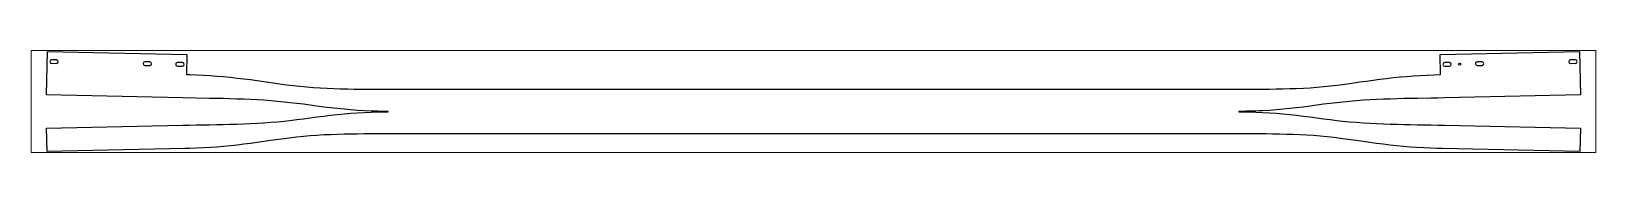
# Paper-space layout 'Layout1' of a CAD drawing. Header units: millimetres. Extents: x 0 to 257, y 89 to 106.
# The model-space entities are those that its viewports show. They can reach past a viewport. Long polylines and large blocks are cut down to what shows.
import ezdxf

# ---------------------------------------------------------------- set-up
doc = ezdxf.new("R2010")
doc.units = ezdxf.units.MM
doc.header["$LTSCALE"] = 25
doc.layers.add('3_Pezzi', color=7, linetype='Continuous')
doc.layers.add('5_Bulloni', color=7, linetype='Continuous')

# ---------------------------------------------------------------- blocks, each defined once
blk = doc.blocks.new('BL1553344776_00001')
at = {"layer": '5_Bulloni', "color": 4, "linetype": 'Continuous'}
for p, q in [((14.8, 114), (29.3, 113.7)), ((29.5, 124.2), (15, 124.5))]:
    blk.add_line(p, q, dxfattribs=at)
for centre, start, end in [((14.9, 119.2), 88.76, 268.76), ((29.4, 118.9), 268.76, 88.76)]:
    blk.add_arc(centre, 5.25, start, end, dxfattribs=at)
blk = doc.blocks.new('BL1553344776_00002')
at = {"layer": '5_Bulloni', "color": 4, "linetype": 'Continuous'}
for p, q in [((292.9, 107.9), (307.4, 107.6)), ((307.6, 118.1), (293.1, 118.4))]:
    blk.add_line(p, q, dxfattribs=at)
for centre, start, end in [((293, 113.2), 88.7603, 268.7599), ((307.5, 112.8), 268.7603, 88.7599)]:
    blk.add_arc(centre, 5.25, start, end, dxfattribs=at)
blk = doc.blocks.new('BL1553344776_00003')
at = {"layer": '5_Bulloni', "color": 2, "linetype": 'Continuous'}
blk.add_circle((4212, 111.6), 3.25, dxfattribs=at)
blk = doc.blocks.new('BL1553344776_00004')
at = {"layer": '5_Bulloni', "color": 4, "linetype": 'Continuous'}
for p, q in [((389.9, 105.8), (404.4, 105.5)), ((404.6, 116), (390.1, 116.3))]:
    blk.add_line(p, q, dxfattribs=at)
for centre, start, end in [((390, 111.1), 88.7599, 268.7603), ((404.5, 110.7), 268.7599, 88.7603)]:
    blk.add_arc(centre, 5.25, start, end, dxfattribs=at)
blk = doc.blocks.new('BL1553344776_00005')
at = {"layer": '5_Bulloni', "color": 4, "linetype": 'Continuous'}
for p, q in [((4181.5, 116.3), (4167, 116)), ((4167.3, 105.5), (4181.8, 105.8))]:
    blk.add_line(p, q, dxfattribs=at)
for centre, start, end in [((4167.2, 110.7), 91.2417, 271.2364), ((4181.6, 111.1), 271.2417, 91.2364)]:
    blk.add_arc(centre, 5.25, start, end, dxfattribs=at)
blk = doc.blocks.new('BL1553344776_00006')
at = {"layer": '5_Bulloni', "color": 4, "linetype": 'Continuous'}
for p, q in [((4278.5, 118.4), (4264, 118.1)), ((4264.2, 107.6), (4278.7, 107.9))]:
    blk.add_line(p, q, dxfattribs=at)
for centre, start, end in [((4264.1, 112.8), 91.2364, 271.2417), ((4278.6, 113.2), 271.2364, 91.2417)]:
    blk.add_arc(centre, 5.25, start, end, dxfattribs=at)
blk = doc.blocks.new('BL1553344776_00007')
at = {"layer": '5_Bulloni', "color": 4, "linetype": 'Continuous'}
for p, q in [((4556.6, 124.5), (4542.1, 124.1)), ((4542.3, 113.6), (4556.8, 114))]:
    blk.add_line(p, q, dxfattribs=at)
for centre, start, end in [((4542.2, 118.9), 91.2417, 271.2364), ((4556.7, 119.2), 271.2417, 91.2364)]:
    blk.add_arc(centre, 5.25, start, end, dxfattribs=at)
blk = doc.blocks.new('BL1553344776_00008')
at = {"layer": '3_Pezzi', "color": 3, "linetype": 'Continuous'}
for p, q in [((0, 19.5), (2.8, 149.5)), ((2.8, 149.5), (417.9, 140.5)), ((417.9, 140.5), (416.6, 80.4)), ((4153.8, 140.5), (4568.8, 149.5)), ((4155, 80.4), (4153.8, 140.5)), ((4568.8, 149.5), (4571.6, 19.5)), ((416.6, 80.4), (426.7, 80.2)), ((426.7, 80.2), (446.9, 79.5)), ((446.9, 79.5), (467.1, 78.5)), ((467.1, 78.5), (487.2, 77.3)), ((487.2, 77.3), (507.4, 75.9)), ((507.4, 75.9), (527.5, 74.2)), ((527.5, 74.2), (547.7, 72.3)), ((547.7, 72.3), (567.7, 70.1)), ((567.7, 70.1), (587.8, 67.8)), ((587.8, 67.8), (607.9, 65.3)), ((607.9, 65.3), (627.9, 62.6)), ((627.9, 62.6), (647.9, 59.8)), ((647.9, 59.8), (667.9, 56.9)), ((667.9, 56.9), (707.9, 51.1)), ((707.9, 51.1), (725, 48.9)), ((725, 48.9), (735, 47.6)), ((735, 47.6), (755.1, 45.3)), ((3826.6, 46.4), (3863.7, 51.1)), ((3863.7, 51.1), (3903.7, 56.9)), ((3903.7, 56.9), (3913.7, 58.4)), ((3913.7, 58.4), (3933.7, 61.2)), ((3933.7, 61.2), (3953.7, 64)), ((3953.7, 64), (3973.8, 66.6)), ((3973.8, 66.6), (3993.8, 69)), ((3993.8, 69), (4013.9, 71.2)), ((4013.9, 71.2), (4034, 73.3)), ((4034, 73.3), (4054.2, 75.1)), ((4054.2, 75.1), (4074.3, 76.6)), ((4074.3, 76.6), (4094.5, 78)), ((4094.5, 78), (4114.7, 79)), ((4114.7, 79), (4134.8, 79.9)), ((4134.8, 79.9), (4155, 80.4)), ((404.9, 10.7), (0, 19.5)), ((485.8, 9.3), (404.9, 10.7)), ((506, 8.9), (485.8, 9.3)), ((526.2, 8.5), (506, 8.9)), ((546.5, 8), (526.2, 8.5)), ((566.7, 7.4), (546.5, 8)), ((587, 6.7), (566.7, 7.4)), ((607.2, 5.8), (587, 6.7)), ((627.6, 4.7), (607.2, 5.8)), ((647.8, 3.5), (627.6, 4.7)), ((668, 2), (647.8, 3.5)), ((688.1, 0.3), (668, 2)), ((708.2, -1.7), (688.1, 0.3)), ((755.1, 45.3), (775.2, 43.4)), ((775.2, 43.4), (795.4, 41.8)), ((795.4, 41.8), (815.6, 40.5)), ((815.6, 40.5), (836, 39.5)), ((836, 39.5), (856.2, 38.7)), ((856.2, 38.7), (876.4, 38.1)), ((876.4, 38.1), (896.6, 37.6)), ((896.6, 37.6), (916.8, 37.3)), ((916.8, 37.3), (937, 37)), ((937, 37), (957.2, 36.8)), ((957.2, 36.8), (977.4, 36.7)), ((977.4, 36.7), (1017.8, 36.5)), ((1017.8, 36.5), (3553.8, 36.5)), ((3553.8, 36.5), (3574, 36.6)), ((3574, 36.6), (3584.1, 36.6)), ((3584.1, 36.6), (3604.3, 36.7)), ((3604.3, 36.7), (3624.5, 36.9)), ((3624.5, 36.9), (3644.7, 37.1)), ((3644.7, 37.1), (3664.9, 37.5)), ((3664.9, 37.5), (3685.1, 37.9)), ((3685.1, 37.9), (3705.3, 38.4)), ((3705.3, 38.4), (3725.5, 39.1)), ((3725.5, 39.1), (3745.9, 40)), ((3745.9, 40), (3766.1, 41.1)), ((3766.1, 41.1), (3786.3, 42.5)), ((3786.3, 42.5), (3806.5, 44.3)), ((3806.5, 44.3), (3826.6, 46.4)), ((3883.5, 0.3), (3863.4, -1.7)), ((3903.7, 2), (3883.5, 0.3)), ((3923.9, 3.5), (3903.7, 2)), ((3944.1, 4.7), (3923.9, 3.5)), ((3964.4, 5.8), (3944.1, 4.7)), ((3984.6, 6.7), (3964.4, 5.8)), ((4004.9, 7.4), (3984.6, 6.7)), ((4025.1, 8), (4004.9, 7.4)), ((4045.4, 8.5), (4025.1, 8)), ((4065.6, 8.9), (4045.4, 8.5)), ((4085.8, 9.3), (4065.6, 8.9)), ((4126.3, 10), (4085.8, 9.3)), ((4146.5, 10.3), (4126.3, 10)), ((4166.7, 10.7), (4146.5, 10.3)), ((4571.6, 19.5), (4166.7, 10.7)), ((725.4, -3.5), (708.2, -1.7)), ((745.5, -5.9), (725.4, -3.5)), ((765.6, -8.4), (745.5, -5.9)), ((805.8, -14), (765.6, -8.4)), ((765.6, -51.6), (805.8, -46)), ((826, -16.6), (805.8, -14)), ((805.8, -46), (826, -43.4)), ((846.1, -19.1), (826, -16.6)), ((826, -43.4), (846.1, -40.9)), ((866.3, -21.3), (846.1, -19.1)), ((846.1, -40.9), (866.3, -38.7)), ((886.4, -23.3), (866.3, -21.3)), ((866.3, -38.7), (886.4, -36.7)), ((906.6, -25), (886.4, -23.3)), ((886.4, -36.7), (906.6, -35)), ((926.8, -26.5), (906.6, -25)), ((906.6, -35), (926.9, -33.5)), ((947, -27.6), (926.8, -26.5)), ((926.9, -33.5), (947.1, -32.4)), ((967.3, -28.5), (947, -27.6)), ((947.1, -32.4), (967.3, -31.5)), ((987.5, -29.1), (967.3, -28.5)), ((967.3, -31.5), (987.5, -30.9)), ((1007.7, -29.4), (987.5, -29.1)), ((987.5, -30.9), (1007.7, -30.6)), ((1017.8, -29.4), (1007.7, -29.4)), ((1007.7, -30.6), (1017.8, -30.6)), ((1017.8, -30.6), (1017.8, -29.4)), ((3563.9, -29.4), (3553.8, -29.4)), ((3553.8, -29.4), (3553.8, -30.6)), ((3553.8, -30.6), (3563.9, -30.6)), ((3574, -29.3), (3563.9, -29.4)), ((3563.9, -30.6), (3584.1, -30.9)), ((3584.1, -29.1), (3574, -29.3)), ((3594.2, -28.9), (3584.1, -29.1)), ((3584.1, -30.9), (3604.3, -31.5)), ((3604.3, -28.5), (3594.2, -28.9)), ((3614.4, -28.1), (3604.3, -28.5)), ((3604.3, -31.5), (3624.5, -32.4)), ((3624.5, -27.6), (3614.4, -28.1)), ((3644.8, -26.5), (3624.5, -27.6)), ((3624.5, -32.4), (3644.8, -33.5)), ((3665, -25), (3644.8, -26.5)), ((3644.8, -33.5), (3665, -35)), ((3685.2, -23.3), (3665, -25)), ((3665, -35), (3685.2, -36.7)), ((3705.4, -21.3), (3685.2, -23.3)), ((3685.2, -36.7), (3705.4, -38.7)), ((3725.5, -19.1), (3705.4, -21.3)), ((3705.4, -38.7), (3725.5, -40.9)), ((3745.6, -16.6), (3725.5, -19.1)), ((3725.5, -40.9), (3745.6, -43.4)), ((3765.8, -14), (3745.6, -16.6)), ((3745.6, -43.4), (3765.8, -46)), ((3806, -8.4), (3765.8, -14)), ((3765.8, -46), (3806, -51.6)), ((3826.1, -5.9), (3806, -8.4)), ((3846.2, -3.5), (3826.1, -5.9)), ((3863.4, -1.7), (3846.2, -3.5)), ((0, -79.5), (404.9, -70.7)), ((1.5, -149.5), (0, -79.5)), ((404.9, -70.7), (425.2, -70.4)), ((425.2, -70.4), (445.4, -70)), ((445.4, -70), (485.8, -69.3)), ((485.8, -69.3), (506, -68.9)), ((506, -68.9), (526.2, -68.5)), ((526.2, -68.5), (546.5, -68)), ((546.5, -68), (566.7, -67.4)), ((566.7, -67.4), (587, -66.7)), ((587, -66.7), (607.2, -65.8)), ((607.2, -65.8), (627.6, -64.7)), ((627.6, -64.7), (647.8, -63.5)), ((647.8, -63.5), (668, -62)), ((668, -62), (688.1, -60.3)), ((688.1, -60.3), (708.2, -58.3)), ((708.2, -58.3), (725.4, -56.5)), ((725.4, -56.5), (745.5, -54.1)), ((745.5, -54.1), (765.6, -51.6)), ((3806, -51.6), (3826.1, -54.1)), ((3826.1, -54.1), (3846.2, -56.5)), ((3846.2, -56.5), (3863.4, -58.3)), ((3863.4, -58.3), (3883.5, -60.3)), ((3883.5, -60.3), (3903.7, -62)), ((3903.7, -62), (3923.9, -63.5)), ((3923.9, -63.5), (3944.1, -64.7)), ((3944.1, -64.7), (3964.4, -65.8)), ((3964.4, -65.8), (3984.6, -66.7)), ((3984.6, -66.7), (4004.9, -67.4)), ((4004.9, -67.4), (4025.1, -68)), ((4025.1, -68), (4045.4, -68.5)), ((4045.4, -68.5), (4065.6, -68.9)), ((4065.6, -68.9), (4085.8, -69.3)), ((4085.8, -69.3), (4126.3, -70)), ((4126.3, -70), (4146.5, -70.4)), ((4146.5, -70.4), (4166.7, -70.7)), ((4166.7, -70.7), (4571.6, -79.5)), ((4571.6, -79.5), (4570.1, -149.5)), ((446.9, -139.5), (426.7, -140.2)), ((467.1, -138.5), (446.9, -139.5)), ((487.2, -137.3), (467.1, -138.5)), ((507.4, -135.9), (487.2, -137.3)), ((527.5, -134.2), (507.4, -135.9)), ((547.7, -132.3), (527.5, -134.2)), ((567.7, -130.1), (547.7, -132.3)), ((587.8, -127.8), (567.7, -130.1)), ((607.9, -125.3), (587.8, -127.8)), ((627.9, -122.6), (607.9, -125.3)), ((647.9, -119.8), (627.9, -122.6)), ((667.9, -116.9), (647.9, -119.8)), ((707.9, -111.1), (667.9, -116.9)), ((745.1, -106.4), (707.9, -111.1)), ((765.2, -104.3), (745.1, -106.4)), ((785.3, -102.5), (765.2, -104.3)), ((805.5, -101.1), (785.3, -102.5)), ((825.8, -100), (805.5, -101.1)), ((846.1, -99.1), (825.8, -100)), ((866.3, -98.4), (846.1, -99.1)), ((886.5, -97.9), (866.3, -98.4)), ((906.7, -97.5), (886.5, -97.9)), ((926.9, -97.1), (906.7, -97.5)), ((947.1, -96.9), (926.9, -97.1)), ((967.3, -96.7), (947.1, -96.9)), ((987.5, -96.6), (967.3, -96.7)), ((1017.8, -96.5), (987.5, -96.6)), ((3553.8, -96.5), (1017.8, -96.5)), ((3594.2, -96.7), (3553.8, -96.5)), ((3614.4, -96.8), (3594.2, -96.7)), ((3634.6, -97), (3614.4, -96.8)), ((3654.8, -97.3), (3634.6, -97)), ((3675, -97.7), (3654.8, -97.3)), ((3695.2, -98.1), (3675, -97.7)), ((3715.4, -98.8), (3695.2, -98.1)), ((3735.6, -99.5), (3715.4, -98.8)), ((3756, -100.5), (3735.6, -99.5)), ((3776.2, -101.8), (3756, -100.5)), ((3796.4, -103.4), (3776.2, -101.8)), ((3816.5, -105.3), (3796.4, -103.4)), ((3836.6, -107.6), (3816.5, -105.3)), ((3863.7, -111.1), (3836.6, -107.6)), ((3903.7, -116.9), (3863.7, -111.1)), ((3923.7, -119.8), (3903.7, -116.9)), ((3943.7, -122.6), (3923.7, -119.8)), ((3963.8, -125.3), (3943.7, -122.6)), ((3983.8, -127.8), (3963.8, -125.3)), ((4003.9, -130.1), (3983.8, -127.8)), ((4024, -132.3), (4003.9, -130.1)), ((4044.1, -134.2), (4024, -132.3)), ((4064.2, -135.9), (4044.1, -134.2)), ((4084.4, -137.3), (4064.2, -135.9)), ((4104.6, -138.5), (4084.4, -137.3)), ((4124.7, -139.5), (4104.6, -138.5)), ((4144.9, -140.2), (4124.7, -139.5)), ((411.9, -140.6), (1.5, -149.5)), ((426.7, -140.2), (411.9, -140.6)), ((4159.7, -140.6), (4144.9, -140.2)), ((4570.1, -149.5), (4159.7, -140.6))]:
    blk.add_line(p, q, dxfattribs=at)

msp = doc.modelspace()

# ---------------------------------------------------------------- block references
at = {"layer": '3_Pezzi'}
msp.add_blockref('BL1553344776_00008', (0, 0), dxfattribs=at)
at = {"layer": '5_Bulloni'}
for name in ['BL1553344776_00001', 'BL1553344776_00002', 'BL1553344776_00004', 'BL1553344776_00005', 'BL1553344776_00003', 'BL1553344776_00006', 'BL1553344776_00007']:
    msp.add_blockref(name, (0, 0), dxfattribs=at)

psp = doc.layouts.get("Layout1")

# ---------------------------------------------------------------- viewports
at = {"layer": '0'}
psp.add_viewport(center=(128.5, 97.5), size=(257, 16.80794), view_center_point=(2285.81, 0), view_height=304.96655, dxfattribs=at)

doc.saveas('drawing.dxf')
